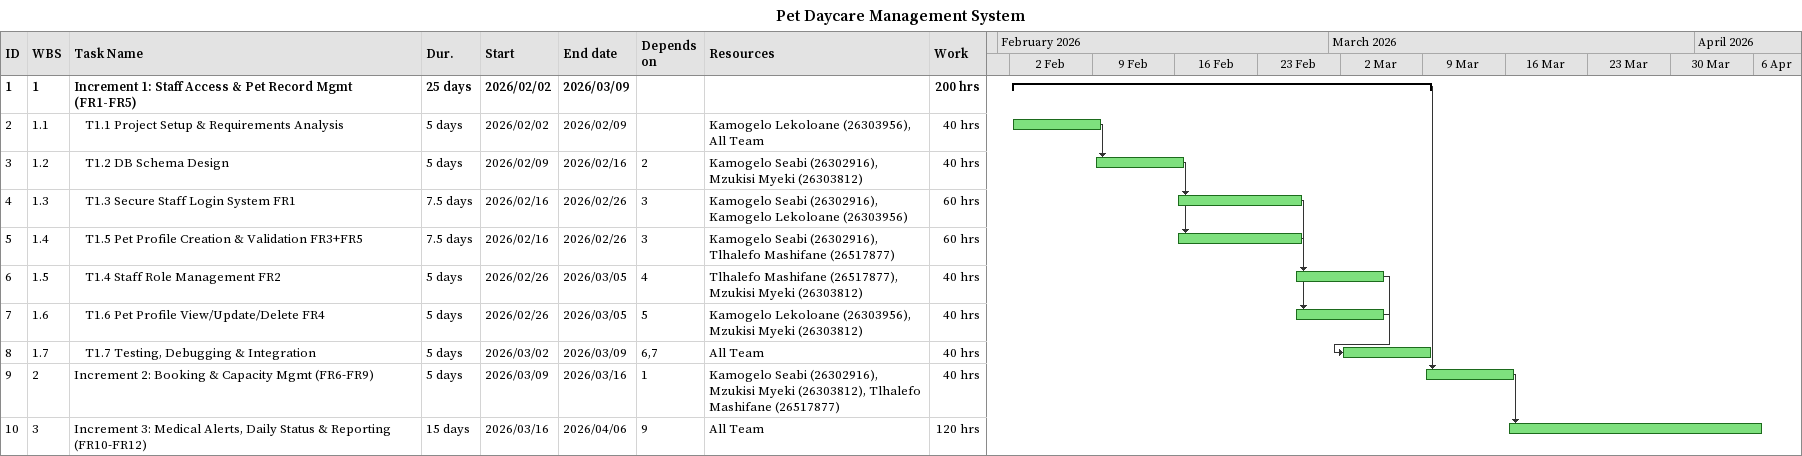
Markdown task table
Pet Daycare Management System

| ID | WBS | Task | Duration | Start | Finish | Predecessors | Resources | Work (h) |
|---|---|---|---|---|---|---|---|---|
| 1 | 1 | **Increment 1: Staff Access & Pet Record Mgmt (FR1-FR5)** | 25d | 2026-02-02 | 2026-03-09 |  |  | 200 |
| 2 | 1.1 | T1.1 Project Setup & Requirements Analysis | 5d | 2026-02-02 | 2026-02-09 |  | Kamogelo Lekoloane (26303956), All Team | 40 |
| 3 | 1.2 | T1.2 DB Schema Design | 5d | 2026-02-09 | 2026-02-16 | 2 | Kamogelo Seabi (26302916), Mzukisi Myeki (26303812) | 40 |
| 4 | 1.3 | T1.3 Secure Staff Login System FR1 | 7.5d | 2026-02-16 | 2026-02-26 | 3 | Kamogelo Seabi (26302916), Kamogelo Lekoloane (26303956) | 60 |
| 5 | 1.4 | T1.5 Pet Profile Creation & Validation FR3+FR5 | 7.5d | 2026-02-16 | 2026-02-26 | 3 | Kamogelo Seabi (26302916), Tlhalefo Mashifane (26517877) | 60 |
| 6 | 1.5 | T1.4 Staff Role Management FR2 | 5d | 2026-02-26 | 2026-03-05 | 4 | Tlhalefo Mashifane (26517877), Mzukisi Myeki (26303812) | 40 |
| 7 | 1.6 | T1.6 Pet Profile View/Update/Delete FR4 | 5d | 2026-02-26 | 2026-03-05 | 5 | Kamogelo Lekoloane (26303956), Mzukisi Myeki (26303812) | 40 |
| 8 | 1.7 | T1.7 Testing, Debugging & Integration | 5d | 2026-03-02 | 2026-03-09 | 6, 7 | All Team | 40 |
| 9 | 2 | Increment 2: Booking & Capacity Mgmt (FR6-FR9) | 5d | 2026-03-09 | 2026-03-16 | 1 | Kamogelo Seabi (26302916), Mzukisi Myeki (26303812), Tlhalefo Mashifane (26517877) | 40 |
| 10 | 3 | Increment 3: Medical Alerts, Daily Status & Reporting (FR10-FR12) | 15d | 2026-03-16 | 2026-04-06 | 9 | All Team | 120 |
